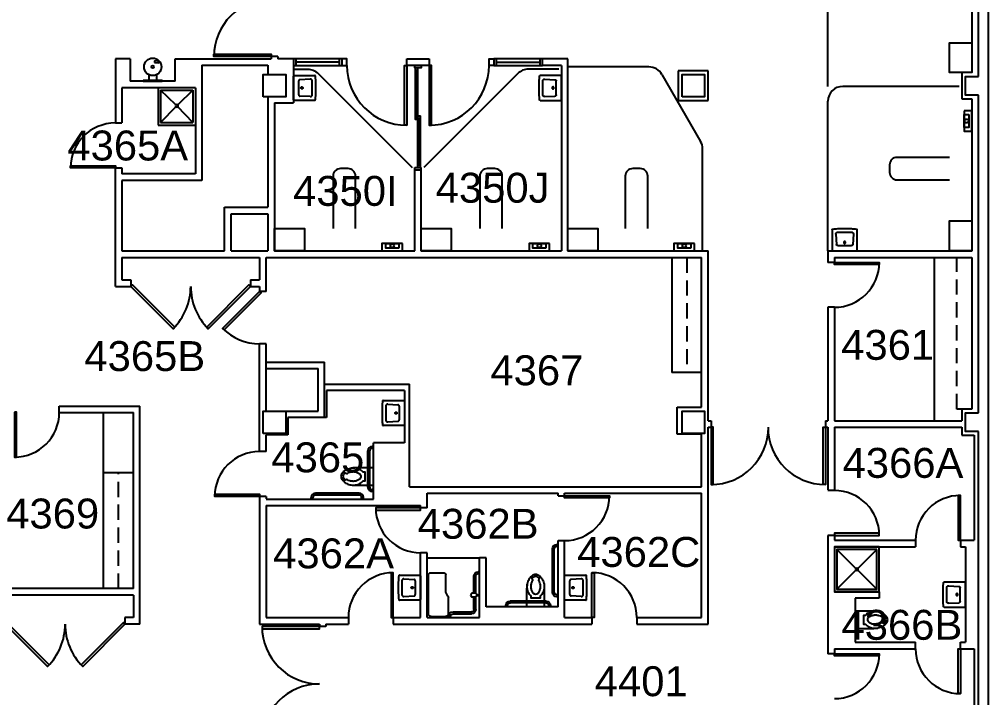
# Model space of a CAD drawing. Header units: inches. Extents: x -1050 to 5570, y -48 to 4302.
# Drawn here: x 4733 to 5510, y 1498 to 2042 of the extents above; entities that cross this region are included whole.
import ezdxf

# ---------------------------------------------------------------- set-up
doc = ezdxf.new("R2010")
doc.units = ezdxf.units.IN
doc.header["$LTSCALE"] = 98
doc.header["$MEASUREMENT"] = 0
doc.linetypes.add('HIDDEN2', pattern=[0.1875, 0.125, -0.0625])
doc.layers.get('0').update_dxf_attribs({"linetype": 'CONTINUOUS'})
for name, color, linetype in [('A-ANNO-ROOM', 4, 'CONTINUOUS'), ('A-DOOR', 2, 'CONTINUOUS'), ('A-FLOR-CASE', 3, 'CONTINUOUS'), ('A-FLOR-CASE-UPPR', 3, 'HIDDEN2'), ('A-FLOR-PFIX', 2, 'CONTINUOUS'), ('A-GLAZ', 2, 'CONTINUOUS'), ('A-WALL-FULL', 6, 'CONTINUOUS'), ('X-CLNG-TRAK', 3, 'CONTINUOUS')]:
    doc.layers.add(name, color=color, linetype=linetype)
doc.styles.add('Arial', font='arial.ttf')

# ---------------------------------------------------------------- blocks, each defined once
blk = doc.blocks.new('LAVHC3-R')
for p, q in [((0, 8.5), (0, 27.5)), ((0.5, 28), (17.046589, 28)), ((4.25, 12.418209), (4.25, 23.581791)), ((13.416795, 25.037044), (5.19453, 24.580252)), ((15, 12.460646), (15, 23.539354)), ((17.046589, 8), (0.5, 8)), ((13.416795, 10.962956), (5.19453, 11.419748))]:
    blk.add_line(p, q)
for points in [[(0.5, 28, 0.065543), (0.351484, 27.980447, 0.087946), (0.25, 27.933013, 0.043207), (0.150571, 27.849429, 0.043207), (0.066987, 27.75, 0.087946), (0.019553, 27.648516, 0.065543), (0, 27.5)], [(5.19453, 24.580252, 0.063221), (4.908965, 24.527764, 0.085725), (4.718307, 24.428729, 0.040781), (4.53176, 24.261236, 0.040781), (4.374874, 24.065686, 0.085725), (4.286566, 23.869829, 0.063221), (4.25, 23.581791)], [(15, 23.539354, 0.050866), (14.963507, 23.897149, 0.073218), (14.877722, 24.132551, 0.028563), (14.673619, 24.463406, 0.050866), (14.530823, 24.629034, 0.050866), (14.357529, 24.762423, 0.028563), (14.015861, 24.947859, 0.073218), (13.776064, 25.020454, 0.050866), (13.416795, 25.037044)], [(17.544316, 27.547619, 0.061553), (17.513595, 27.686081, 0.084107), (17.46284, 27.777011, 0.039062), (17.379174, 27.865923, 0.039062), (17.282697, 27.940741, 0.084107), (17.187347, 27.982606, 0.061553), (17.046589, 28)], [(17.544316, 8.452381, 0.007949), (17.874775, 12.601101, 0.014949), (17.949334, 14.813166, 0.000949), (17.955385, 18, 0.000949), (17.949334, 21.186834, 0.014949), (17.874775, 23.398899, 0.007949), (17.544316, 27.547619)], [(0, 8.5, 0.065543), (0.019553, 8.351484, 0.087946), (0.066987, 8.25, 0.043207), (0.150571, 8.150571, 0.043207), (0.25, 8.066987, 0.087946), (0.351484, 8.019553, 0.065543), (0.5, 8)], [(4.25, 12.418209, 0.063221), (4.286566, 12.130171, 0.085725), (4.374874, 11.934314, 0.040781), (4.53176, 11.738764, 0.040781), (4.718307, 11.571271, 0.085725), (4.908965, 11.472236, 0.063221), (5.19453, 11.419748)], [(13.416795, 10.962956, 0.050866), (13.776064, 10.979546, 0.073218), (14.015861, 11.052141, 0.028563), (14.357529, 11.237577, 0.050866), (14.530823, 11.370966, 0.050866), (14.673619, 11.536594, 0.028563), (14.877722, 11.867449, 0.073218), (14.963507, 12.102851, 0.050866), (15, 12.460646)], [(17.046589, 8, 0.061553), (17.187347, 8.017394, 0.084107), (17.282697, 8.059259, 0.039062), (17.379174, 8.134077, 0.039062), (17.46284, 8.222989, 0.084107), (17.513595, 8.313919, 0.061553), (17.544316, 8.452381)]]:
    blk.add_lwpolyline(points, format="xyb")
blk.add_lwpolyline([(7.006515, 18.704769, -0.043661), (7.125, 18.649519, -0.043661), (7.232091, 18.574533, -0.043661), (7.324533, 18.482091, -0.043661), (7.399519, 18.375, -0.043661), (7.454769, 18.256515, -0.043661), (7.488606, 18.130236, -0.043661), (7.5, 18, -0.043661), (7.488606, 17.869764, -0.043661), (7.454769, 17.743485, -0.043661), (7.399519, 17.625, -0.043661), (7.324533, 17.517909, -0.043661), (7.232091, 17.425467, -0.043661), (7.125, 17.350481, -0.043661), (7.006515, 17.295231, -0.043661), (6.880236, 17.261394, -0.043661), (6.75, 17.25, -0.043661), (6.619764, 17.261394, -0.043661), (6.493485, 17.295231, -0.043661), (6.375, 17.350481, -0.043661), (6.267909, 17.425467, -0.043661), (6.175467, 17.517909, -0.043661), (6.100481, 17.625, -0.043661), (6.045231, 17.743485, -0.043661), (6.011394, 17.869764, -0.043661), (6, 18, -0.043661), (6.011394, 18.130236, -0.043661), (6.045231, 18.256515, -0.043661), (6.100481, 18.375, -0.043661), (6.175467, 18.482091, -0.043661), (6.267909, 18.574533, -0.043661), (6.375, 18.649519, -0.043661), (6.493485, 18.704769, -0.043661), (6.619764, 18.738606, -0.043661), (6.75, 18.75, -0.043661), (6.880236, 18.738606, -0.043661)], format="xyb", close=True)
blk = doc.blocks.new('HCT-L')
for p, q in [((-15.5, -21.07), (-15.5, -21.07)), ((-14.4, -23.83), (-14.4, -23.83))]:
    blk.add_line(p, q)
for points in [[(-11.07, -16.4, 0.022673), (-11, -14.88), (-11, 0), (-14.98, 0), (-18, 0), (-21.02, 0), (-25, 0), (-25, -14.88)], [(-11.06, -16.21, 0.074934), (-11.61, -12.56, 0.085426), (-13.08, -9.67, 0.066386), (-14.45, -8.26), (-14.45, -6.71), (-21.45, -6.71), (-21.45, -8.26, 0.066386), (-22.82, -9.67, 0.085426), (-24.29, -12.56, 0.111314), (-24.71, -17.99)], [(-18, -25.75, -0.143932), (-20.5, -25.02, -0.107177), (-22.95, -22.56, -0.077997), (-24.43, -19.21, -0.065232), (-25, -14.88)], [(-21.99, -23.72, 0.562484), (-21.16, -23.53), (-20.42, -21.3, 0.238976), (-20.49, -20.85, -0.08035), (-21.42, -18.98, -0.074934), (-21.84, -16.21, -0.074934), (-21.42, -13.45, -0.085426), (-20.41, -11.46, -0.066386), (-19.6, -10.62, -0.330534), (-16.3, -10.62, -0.066386), (-15.49, -11.46, -0.085426), (-14.48, -13.45, -0.074934), (-14.06, -16.21, -0.074934), (-14.48, -18.98, -0.08035), (-15.41, -20.85, 0.238976), (-15.48, -21.3), (-14.75, -23.5, 0.549653), (-13.93, -23.71)], [(-18, -24.25, -0.143932), (-19.69, -23.75, -0.059203), (-20.9, -22.75)], [(-15.02, -22.67, -0.063273), (-16.31, -23.75, -0.143932), (-18, -24.25)], [(-13.98, -23.75, -0.06085), (-15.5, -25.02, -0.143932), (-18, -25.75)]]:
    blk.add_lwpolyline(points, format="xyb")
for centre, radius, start, end in [((-19.04, -18.32), 7.43, 313.42584, 323.32752), ((-20.75, -17.04), 9.56, 323.32752, 342.85836), ((-23.44, -16.21), 12.38, 342.85836, 0)]:
    blk.add_arc(centre, radius, start, end)
at = {"layer": 'A-FLOR-PFIX'}
for p, q in [((-42, 0), (-42, -1)), ((-40.5, 0), (-40.5, -1)), ((-7.5, 0), (-7.5, -1)), ((-6, 0), (-6, -1)), ((-9.5, -3), (-38.5, -3)), ((-9.5, -4.5), (-38.5, -4.5)), ((-4.5, -11.5), (-4.5, -46.5)), ((-3, -11.5), (-3, -46.5)), ((0, -8), (-1, -8)), ((0, -9.5), (-1, -9.5)), ((0, -48.5), (-1, -48.5)), ((0, -50), (-1, -50))]:
    blk.add_line(p, q, dxfattribs=at)
for centre, radius, start, end in [((-38.5, -1), 3.5, 180, 270), ((-38.5, -1), 2, 180, 270), ((-9.5, -1), 3.5, 270, 0), ((-9.5, -1), 2, 270, 0), ((-1, -11.5), 3.5, 90, 180), ((-1, -11.5), 2, 90, 180), ((-1, -46.5), 3.5, 180, 270), ((-1, -46.5), 2, 180, 270)]:
    blk.add_arc(centre, radius, start, end, dxfattribs=at)
blk = doc.blocks.new('SHWR-HC1')
for p, q in [((-21, 0), (21, 0)), ((-21, 0), (-21, -48)), ((21, 0), (21, -48)), ((-20, -3), (-20, -34)), ((-18, -1), (-6, -1)), ((-4, -3), (-4, -15.79)), ((-6, -21.21), (-6, -34)), ((-4.32, -17.13), (-5.68, -19.87)), ((18.92, -17.62), (21, -17.62)), ((18.92, -18.38), (21, -18.38)), ((-18, -36), (-8, -36)), ((-21, -48), (21, -48))]:
    blk.add_line(p, q)
for points in [[(19, -18, 0.295523), (18.08, -16.8, 0.16585), (14.92, -16.38, 0.301423), (14.09, -18, 0.894452)], [(19, -18, -0.295523), (18.08, -19.2, -0.16585), (14.92, -19.62, -0.301423), (14.09, -18, -0.894452)]]:
    blk.add_lwpolyline(points, format="xyb")
for centre, radius, start, end in [((-18, -3), 2, 90, 180), ((-6, -3), 2, 0, 90), ((-3, -21.21), 3, 153.43495, 180), ((-7, -15.79), 3, 333.43495, 360), ((-18, -34), 2, 180, 270), ((-8, -34), 2, 270, 0)]:
    blk.add_arc(centre, radius, start, end)
at = {"layer": 'A-FLOR-PFIX'}
for p, q in [((-3.75, 0), (-2.25, 0)), ((-3.75, 0), (-3.75, -1)), ((-2.25, 0), (-2.25, -1)), ((-0.25, -3), (14.5, -3)), ((-0.25, -4.5), (14.5, -4.5)), ((16.5, -6.5), (16.5, -16.32)), ((18, -6.5), (18, -16.76)), ((16.5, -19.68), (16.5, -33.25)), ((18, -19.24), (18, -33.25)), ((21, -35.25), (20, -35.25)), ((21, -36.75), (20, -36.75)), ((21, -35.25), (21, -36.75))]:
    blk.add_line(p, q, dxfattribs=at)
for centre, radius, start, end in [((-0.25, -1), 3.5, 180, 270), ((-0.25, -1), 2, 180, 270), ((14.5, -6.5), 3.5, 0, 90), ((14.5, -6.5), 2, 0, 90), ((20, -33.25), 3.5, 180, 270), ((20, -33.25), 2, 180, 270)]:
    blk.add_arc(centre, radius, start, end, dxfattribs=at)
blk = doc.blocks.new('LAVHC4')
for p, q in [((-9.5, 0), (9.5, 0)), ((-10, -17.046589), (-10, -0.5)), ((-7.037044, -13.416795), (-6.580252, -5.19453)), ((-5.581791, -4.25), (5.581791, -4.25)), ((7.037044, -13.416795), (6.580252, -5.19453)), ((10, -0.5), (10, -17.046589)), ((-5.539354, -15), (5.539354, -15))]:
    blk.add_line(p, q)
for points in [[(-9.5, 0, 0.065543), (-9.648516, -0.019553, 0.087946), (-9.75, -0.066987, 0.043207), (-9.849429, -0.150571, 0.043207), (-9.933013, -0.25, 0.087946), (-9.980447, -0.351484, 0.065543), (-10, -0.5)], [(10, -0.5, 0.065543), (9.980447, -0.351484, 0.087946), (9.933013, -0.25, 0.043207), (9.849429, -0.150571, 0.043207), (9.75, -0.066987, 0.087946), (9.648516, -0.019553, 0.065543), (9.5, 0)], [(-5.581791, -4.25, 0.063221), (-5.869829, -4.286566, 0.085725), (-6.065686, -4.374874, 0.040781), (-6.261236, -4.53176, 0.040781), (-6.428729, -4.718307, 0.085725), (-6.527764, -4.908965, 0.063221), (-6.580252, -5.19453)], [(6.580252, -5.19453, 0.063221), (6.527764, -4.908965, 0.085725), (6.428729, -4.718307, 0.040781), (6.261236, -4.53176, 0.040781), (6.065686, -4.374874, 0.085725), (5.869829, -4.286566, 0.063221), (5.581791, -4.25)], [(-7.037044, -13.416795, 0.050866), (-7.020454, -13.776064, 0.073218), (-6.947859, -14.015861, 0.028563), (-6.762423, -14.357529, 0.050866), (-6.629034, -14.530823, 0.050866), (-6.463406, -14.673619, 0.028563), (-6.132551, -14.877722, 0.073218), (-5.897149, -14.963507, 0.050866), (-5.539354, -15)], [(5.539354, -15, 0.050866), (5.897149, -14.963507, 0.073218), (6.132551, -14.877722, 0.028563), (6.463406, -14.673619, 0.050866), (6.629034, -14.530823, 0.050866), (6.762423, -14.357529, 0.028563), (6.947859, -14.015861, 0.073218), (7.020454, -13.776064, 0.050866), (7.037044, -13.416795)], [(-10, -17.046589, 0.061553), (-9.982606, -17.187347, 0.084107), (-9.940741, -17.282697, 0.039062), (-9.865923, -17.379174, 0.039062), (-9.777011, -17.46284, 0.084107), (-9.686081, -17.513595, 0.061553), (-9.547619, -17.544316)], [(-9.547619, -17.544316, 0.007949), (-5.398899, -17.874775, 0.014949), (-3.186834, -17.949334, 0.000949), (0, -17.955385, 0.000949), (3.186834, -17.949334, 0.014949), (5.398899, -17.874775, 0.007949), (9.547619, -17.544316)], [(9.547619, -17.544316, 0.061553), (9.686081, -17.513595, 0.084107), (9.777011, -17.46284, 0.039062), (9.865923, -17.379174, 0.039062), (9.940741, -17.282697, 0.084107), (9.982606, -17.187347, 0.061553), (10, -17.046589)]]:
    blk.add_lwpolyline(points, format="xyb")
blk.add_lwpolyline([(0.704769, -7.006515, -0.043661), (0.649519, -7.125, -0.043661), (0.574533, -7.232091, -0.043661), (0.482091, -7.324533, -0.043661), (0.375, -7.399519, -0.043661), (0.256515, -7.454769, -0.043661), (0.130236, -7.488606, -0.043661), (0, -7.5, -0.043661), (-0.130236, -7.488606, -0.043661), (-0.256515, -7.454769, -0.043661), (-0.375, -7.399519, -0.043661), (-0.482091, -7.324533, -0.043661), (-0.574533, -7.232091, -0.043661), (-0.649519, -7.125, -0.043661), (-0.704769, -7.006515, -0.043661), (-0.738606, -6.880236, -0.043661), (-0.75, -6.75, -0.043661), (-0.738606, -6.619764, -0.043661), (-0.704769, -6.493485, -0.043661), (-0.649519, -6.375, -0.043661), (-0.574533, -6.267909, -0.043661), (-0.482091, -6.175467, -0.043661), (-0.375, -6.100481, -0.043661), (-0.256515, -6.045231, -0.043661), (-0.130236, -6.011394, -0.043661), (0, -6, -0.043661), (0.130236, -6.011394, -0.043661), (0.256515, -6.045231, -0.043661), (0.375, -6.100481, -0.043661), (0.482091, -6.175467, -0.043661), (0.574533, -6.267909, -0.043661), (0.649519, -6.375, -0.043661), (0.704769, -6.493485, -0.043661), (0.738606, -6.619764, -0.043661), (0.75, -6.75, -0.043661), (0.738606, -6.880236, -0.043661)], format="xyb", close=True)
blk = doc.blocks.new('TOILET3')
for p, q in [((-2.504894, -21.068753), (-2.504894, -21.068753)), ((-3.603083, -23.831759), (-3.603083, -23.831759))]:
    blk.add_line(p, q)
for points in [[(-6.93083, -16.399601, -0.022673), (-7, -14.875), (-7, 0), (-3.020761, 0), (0, 0), (3.020761, 0), (7, 0), (7, -14.875)], [(-6.937926, -16.211212, -0.074934), (-6.387938, -12.562014, -0.085426), (-4.920528, -9.670474, -0.066386), (-3.550098, -8.264603), (-3.550098, -6.711212), (3.449902, -6.711212), (3.449902, -8.264603, -0.066386), (4.820333, -9.670474, -0.085426), (6.287743, -12.562014, -0.111314), (6.709134, -17.991061)], [(3.991504, -23.722377, -0.562484), (3.158962, -23.529526), (2.424162, -21.300368, -0.238976), (2.492058, -20.853364, 0.08035), (3.421006, -18.976205, 0.074934), (3.837731, -16.211212, 0.074934), (3.421006, -13.446218, 0.085426), (2.414145, -11.462194, 0.066386), (1.597345, -10.624271, 0.330534), (-1.69754, -10.624271, 0.066386), (-2.51434, -11.462194, 0.085426), (-3.521201, -13.446218, 0.074934), (-3.937926, -16.211212, 0.074934), (-3.521201, -18.976205, 0.08035), (-2.592253, -20.853364, -0.238976), (-2.524357, -21.300368), (-3.250575, -23.503493, -0.549653), (-4.069149, -23.710095)], [(0, -25.75, 0.143932), (2.498761, -25.015482, 0.107177), (4.949747, -22.564786, 0.077997), (6.431696, -19.212481, 0.065232), (7, -14.875)], [(-2.976493, -22.67201, 0.063273), (-1.687041, -23.754089, 0.143932), (0, -24.25)], [(0, -24.25, 0.143932), (1.687041, -23.754089, 0.059203), (2.902316, -22.750942)], [(-4.023967, -23.748064, 0.06085), (-2.498761, -25.015482, 0.143932), (0, -25.75)]]:
    blk.add_lwpolyline(points, format="xyb")
for centre, radius, start, end in [((5.443363, -16.211212), 12.38129, 180, 197.141641), ((2.746106, -17.043143), 9.558648, 197.141641, 216.672481), ((1.035634, -18.316811), 7.426057, 216.672481, 226.574161)]:
    blk.add_arc(centre, radius, start, end)
blk = doc.blocks.new('DF-HC')
for p, q in [((-3, 5.18), (-3, 0.5)), ((3, 5.18), (3, 0.5))]:
    blk.add_line(p, q)
for points in [[(1.51, 15), (4.5, 14.74), (4.5, 16.26), (1.51, 16)], [(-7.56, 0.5), (-7.56, 0), (7.56, 0), (7.56, 0.5)]]:
    blk.add_lwpolyline(points, close=True)
for radius in [7, 1]:
    blk.add_circle((0, 11.5), radius)
blk = doc.blocks.new('MOP-SINK')
for p, q in [((0, 30), (30, 30)), ((2, 28), (2, 2)), ((2, 28), (28, 28)), ((13.72, 15.78), (2, 28)), ((15.28, 15.78), (28, 28)), ((28, 28), (28, 2)), ((30, 30), (30, 0)), ((2, 2), (13.72, 14.22)), ((28, 2), (15.28, 14.22)), ((2, 2), (28, 2))]:
    blk.add_line(p, q)
blk.add_circle((14.5, 15), 1.11)
blk = doc.blocks.new('COL-NW')
blk.add_lwpolyline([(-9, -9), (-9, 9), (9, 9), (9, -9)], close=True)
blk = doc.blocks.new('RO-OUTLET')
for points in [[(-11.25, -6), (5.25, -6), (5.25, 0), (-11.25, 0)], [(-8.25, -2.25), (2.25, -2.25), (2.25, -6), (-8.25, -6)]]:
    blk.add_lwpolyline(points, close=True)
blk.add_circle((-3, -4.125), 1.5)
blk = doc.blocks.new('SHOWER')
for p, q in [((-34, 34), (-2, 2)), ((-2, 34), (-34, 2))]:
    blk.add_line(p, q)
for points in [[(-36, 36), (0, 36), (0, 0), (-36, 0)], [(-34, 34), (-2, 34), (-2, 2), (-34, 2)]]:
    blk.add_lwpolyline(points, close=True)
blk.add_circle((-18, 18), 1)
blk = doc.blocks.new('*U60')
for p, q in [((0, 0), (0, 0)), ((-36, 0), (-36, 0))]:
    blk.add_line(p, q)
blk.add_lwpolyline([(0, 0), (0, 36), (-1.75, 36), (-1.75, 0)], close=True)
blk.add_arc((0, 0), 36, 90, 180)
blk = doc.blocks.new('*U62')
for p, q in [((0, 0), (0, 0)), ((-46, 0), (-46, 0))]:
    blk.add_line(p, q)
blk.add_lwpolyline([(0, 0), (0, -46), (-1.75, -46), (-1.75, 0)], close=True)
blk.add_arc((0, 0), 46, 180, 270)
blk = doc.blocks.new('*U63')
for p, q in [((0, 0), (0, 0)), ((-36, 0), (-36, 0))]:
    blk.add_line(p, q)
blk.add_lwpolyline([(0, 0), (0, -36), (-1.75, -36), (-1.75, 0)], close=True)
blk.add_arc((0, 0), 36, 180, 270)
blk = doc.blocks.new('*U64')
for p, q in [((0, 0), (0, 0)), ((-48, 0), (-48, 0))]:
    blk.add_line(p, q)
blk.add_lwpolyline([(0, 0), (-33.94, 33.94), (-35.18, 32.7), (-1.24, -1.24)], close=True)
blk.add_arc((0, 0), 48, 135, 180)
blk = doc.blocks.new('*U65')
for p, q in [((0, 0), (0, 0)), ((48, 0), (48, 0))]:
    blk.add_line(p, q)
blk.add_lwpolyline([(0, 0), (33.94, 33.94), (35.18, 32.7), (1.24, -1.24)], close=True)
blk.add_arc((0, 0), 48, 0, 45)
blk = doc.blocks.new('*U66')
for p, q in [((0, 0), (0, 0)), ((42, 0), (42, 0))]:
    blk.add_line(p, q)
blk.add_lwpolyline([(0, 0), (29.7, -29.7), (30.94, -28.46), (1.24, 1.24)], close=True)
blk.add_arc((0, 0), 42, 315, 0)
blk = doc.blocks.new('*U67')
for p, q in [((0, 0), (0, 0)), ((46, 0), (46, 0))]:
    blk.add_line(p, q)
blk.add_lwpolyline([(0, 0), (0, -46), (1.75, -46), (1.75, 0)], close=True)
blk.add_arc((0, 0), 46, 270, 0)
blk = doc.blocks.new('*U68')
for p, q in [((0, 0), (0, 0)), ((48, 0), (48, 0))]:
    blk.add_line(p, q)
blk.add_lwpolyline([(0, 0), (0, 48), (1.75, 48), (1.75, 0)], close=True)
blk.add_arc((0, 0), 48, 0, 90)
blk = doc.blocks.new('*U69')
for p, q in [((0, 0), (0, 0)), ((-48, 0), (-48, 0))]:
    blk.add_line(p, q)
blk.add_lwpolyline([(0, 0), (0, 48), (-1.75, 48), (-1.75, 0)], close=True)
blk.add_arc((0, 0), 48, 90, 180)
blk = doc.blocks.new('*U70')
for p, q in [((0, 0), (0, 0)), ((36, 0), (36, 0))]:
    blk.add_line(p, q)
blk.add_lwpolyline([(0, 0), (0, -36), (1.75, -36), (1.75, 0)], close=True)
blk.add_arc((0, 0), 36, 270, 0)
blk = doc.blocks.new('*U71')
for p, q in [((0, 0), (0, 0)), ((36, 0), (36, 0))]:
    blk.add_line(p, q)
blk.add_lwpolyline([(0, 0), (0, 36), (1.75, 36), (1.75, 0)], close=True)
blk.add_arc((0, 0), 36, 0, 90)
blk = doc.blocks.new('*U72')
for p, q in [((0, 0), (0, 0)), ((-36, 0), (-36, 0))]:
    blk.add_line(p, q)
blk.add_lwpolyline([(0, 0), (0, -36), (-1.75, -36), (-1.75, 0)], close=True)
blk.add_arc((0, 0), 36, 180, 270)
blk = doc.blocks.new('*U73')
for p, q in [((0, 0), (0, 0)), ((-46, 0), (-46, 0))]:
    blk.add_line(p, q)
blk.add_lwpolyline([(0, 0), (0, 46), (-1.75, 46), (-1.75, 0)], close=True)
blk.add_arc((0, 0), 46, 90, 180)
blk = doc.blocks.new('*U74')
for p, q in [((0, 0), (0, 0)), ((46, 0), (46, 0))]:
    blk.add_line(p, q)
blk.add_lwpolyline([(0, 0), (0, 46), (1.75, 46), (1.75, 0)], close=True)
blk.add_arc((0, 0), 46, 0, 90)
blk = doc.blocks.new('*U75')
for p, q in [((0, 0), (0, 0)), ((-36, 0), (-36, 0))]:
    blk.add_line(p, q)
blk.add_lwpolyline([(0, 0), (0, 36), (-1.75, 36), (-1.75, 0)], close=True)
blk.add_arc((0, 0), 36, 90, 180)
blk = doc.blocks.new('*U84')
for p, q in [((0, 0), (0, 0)), ((36, 0), (36, 0))]:
    blk.add_line(p, q)
blk.add_lwpolyline([(0, 0), (0, 36), (1.75, 36), (1.75, 0)], close=True)
blk.add_arc((0, 0), 36, 0, 90)
blk = doc.blocks.new('*U77')
for p, q in [((0, 0), (0, 0)), ((36, 0), (36, 0))]:
    blk.add_line(p, q)
blk.add_lwpolyline([(0, 0), (0, 36), (1.75, 36), (1.75, 0)], close=True)
blk.add_arc((0, 0), 36, 0, 90)
blk = doc.blocks.new('*U85')
for p, q in [((0, 0), (0, 0)), ((36, 0), (36, 0))]:
    blk.add_line(p, q)
blk.add_lwpolyline([(0, 0), (0, -36), (1.75, -36), (1.75, 0)], close=True)
blk.add_arc((0, 0), 36, 270, 0)

msp = doc.modelspace()

# ---------------------------------------------------------------- linework, layer by layer
at = {"layer": 'A-FLOR-CASE'}
for p, q in [((5256.05, 1851.39), (5256.05, 1759.18)), ((5466.77, 1720.42), (5466.77, 1851.39)), ((5280.05, 1759.18), (5256.05, 1759.18)), ((4800.05, 1585.68), (4800.05, 1726.89)), ((5488.8, 1729.68), (5484.8, 1729.68)), ((4800.05, 1678.89), (4824.05, 1678.89))]:
    msp.add_line(p, q, dxfattribs=at)
for points in [[(5496.8, 2023.68), (5496.8, 1999.68), (5478.8, 1999.68), (5478.8, 2023.68)], [(4937.3, 1874.64), (4961.3, 1874.64), (4961.3, 1856.64), (4937.3, 1856.64)], [(5055.05, 1874.64), (5079.05, 1874.64), (5079.05, 1856.64), (5055.05, 1856.64)], [(5172.8, 1874.64), (5196.8, 1874.64), (5196.8, 1856.64), (5172.8, 1856.64)], [(5496.8, 1880.64), (5496.8, 1856.64), (5478.8, 1856.64), (5478.8, 1880.64)]]:
    msp.add_lwpolyline(points, close=True, dxfattribs=at)
at = {"layer": 'A-FLOR-CASE-UPPR'}
for p, q in [((5268.05, 1851.39), (5268.05, 1759.18)), ((5484.8, 1729.68), (5484.8, 1851.39)), ((4812.05, 1585.68), (4812.05, 1678.89))]:
    msp.add_line(p, q, dxfattribs=at)
at = {"layer": 'A-GLAZ'}
for p, q in [((4989.42, 2008.06), (4954.55, 2008.06)), ((4989.42, 2005.43), (4989.42, 2010.68)), ((5115.42, 2005.43), (5115.42, 2010.68)), ((5115.42, 2008.06), (5150.3, 2008.06)), ((5152.3, 2005.43), (5152.3, 2010.68)), ((5051.42, 2001.43), (5051.42, 1963.93)), ((5054.42, 1962.93), (5052.42, 1962.93)), ((5053.42, 1962.93), (5053.42, 1925.43))]:
    msp.add_line(p, q, dxfattribs=at)
for points in [[(4991.42, 2010.68), (4952.55, 2010.68), (4952.55, 2005.43), (4991.42, 2005.43)], [(4954.55, 2010.68), (4954.55, 2005.43)], [(4991.42, 2010.68), (4991.42, 2005.43)], [(5152.3, 2010.68), (5113.42, 2010.68), (5113.42, 2005.43), (5152.3, 2005.43)], [(5150.3, 2010.68), (5150.3, 2005.43)], [(5052.42, 1961.93), (5050.42, 1961.93), (5050.42, 2003.43)], [(5052.42, 2001.43), (5050.42, 2001.43)], [(5052.42, 1923.43), (5052.42, 2003.43)], [(5050.42, 1963.93), (5052.42, 1963.93)], [(5052.42, 1964.93), (5054.42, 1964.93)], [(5054.42, 1923.43), (5054.42, 1964.93)], [(5052.42, 1925.43), (5054.42, 1925.43)]]:
    msp.add_lwpolyline(points, dxfattribs=at)
at = {"layer": 'A-WALL-FULL'}
for p, q in [((5510.3, 650.18), (5510.3, 2518.18)), ((5502.3, 1996.68), (5502.3, 2251.68)), ((5496.8, 2241.29), (5496.8, 1999.68)), ((4809.6, 2010.78), (4809.6, 1959.25)), ((4821.6, 2010.78), (4809.6, 2010.78)), ((4821.6, 2010.78), (4821.6, 1992.78)), ((4857.6, 2010.78), (4934.67, 2010.78)), ((4857.6, 1992.78), (4857.6, 2010.78)), ((4939.92, 2012.68), (4934.67, 2012.68)), ((4934.67, 2012.68), (4934.67, 2010.78)), ((4939.92, 2012.68), (4939.92, 2010.76)), ((4952.55, 2010.68), (4939.92, 2010.76)), ((4952.55, 2010.68), (4952.55, 1975.43)), ((5043.42, 2005.43), (5043.42, 2010.68)), ((5043.42, 2010.68), (5061.42, 2010.68)), ((5061.42, 2010.68), (5061.42, 2005.43)), ((5172.8, 2010.68), (5152.3, 2010.68)), ((5172.8, 1856.64), (5172.8, 2010.68)), ((4879.1, 2005.53), (4879.1, 1913.24)), ((4879.1, 2005.53), (4932.05, 2005.53)), ((4932.05, 2005.53), (4932.05, 1998.18)), ((5061.42, 2005.43), (5043.42, 2005.43)), ((5167.55, 2005.43), (5152.3, 2005.43)), ((5167.55, 2005.43), (5167.55, 1856.64)), ((5285.3, 2001.18), (5261.3, 2001.18)), ((5261.3, 2001.18), (5261.3, 1977.18)), ((5285.3, 1977.18), (5285.3, 2001.18)), ((5496.8, 1999.68), (5488.8, 1999.68)), ((5488.8, 1999.68), (5488.8, 1978.68)), ((4857.6, 1992.78), (4821.6, 1992.78)), ((4873.85, 1987.53), (4814.85, 1987.53)), ((4814.85, 1987.53), (4814.85, 1959.25)), ((4873.85, 1987.53), (4873.85, 1918.49)), ((4932.05, 1980.18), (4932.05, 1891.61)), ((4937.3, 1975.43), (4937.3, 1856.64)), ((4937.3, 1975.43), (4952.55, 1975.43)), ((5261.3, 1977.18), (5285.3, 1977.18)), ((5488.8, 1978.68), (5496.8, 1978.68)), ((5496.8, 1978.68), (5496.8, 1856.64)), ((5502.3, 1726.68), (5502.3, 1981.68)), ((4809.6, 1959.25), (4814.85, 1959.25)), ((4809.6, 1828.14), (4809.6, 1923.25)), ((4809.6, 1923.25), (4814.85, 1923.25)), ((4814.85, 1923.25), (4814.85, 1918.49)), ((5049.8, 1856.64), (5049.8, 1923.43)), ((5055.05, 1921.43), (5049.8, 1921.43)), ((5055.05, 1856.64), (5055.05, 1923.43)), ((4873.85, 1918.49), (4814.85, 1918.49)), ((4879.1, 1913.24), (4814.85, 1913.24)), ((4814.85, 1913.24), (4814.85, 1856.64)), ((4897.28, 1856.64), (4897.28, 1891.61)), ((4897.28, 1891.61), (4932.05, 1891.61)), ((4902.53, 1856.64), (4902.53, 1886.36)), ((4902.53, 1886.36), (4932.05, 1886.36)), ((4932.05, 1886.36), (4932.05, 1856.64)), ((4814.85, 1856.64), (4897.28, 1856.64)), ((4814.85, 1851.39), (4925.3, 1851.39)), ((4814.85, 1851.39), (4814.85, 1833.39)), ((4902.53, 1856.64), (4932.05, 1856.64)), ((4925.3, 1851.39), (4925.3, 1833.39)), ((4930.55, 1851.39), (5280.05, 1851.39)), ((4930.55, 1824.14), (4930.55, 1851.39)), ((4937.3, 1856.64), (5049.8, 1856.64)), ((5055.05, 1856.64), (5167.55, 1856.64)), ((5172.8, 1856.64), (5285.3, 1856.64)), ((5280.05, 1731.18), (5280.05, 1851.39)), ((5285.3, 1720.42), (5285.3, 1856.64)), ((5381.3, 1856.64), (5496.8, 1856.64)), ((5381.3, 1856.64), (5381.3, 1847.39)), ((5386.55, 1851.39), (5496.8, 1851.39)), ((5386.55, 1851.39), (5386.55, 1847.39)), ((5496.8, 1851.39), (5496.8, 1729.68)), ((5386.55, 1847.39), (5381.3, 1847.39)), ((4809.6, 1828.14), (4822.07, 1828.14)), ((4814.85, 1833.39), (4822.07, 1833.39)), ((4822.07, 1833.39), (4822.07, 1828.14)), ((4918.07, 1833.39), (4925.3, 1833.39)), ((4918.07, 1833.39), (4918.07, 1828.14)), ((4918.07, 1828.14), (4925.3, 1828.14)), ((4925.3, 1828.14), (4925.3, 1824.14)), ((4930.55, 1824.14), (4925.3, 1824.14)), ((5381.3, 1811.39), (5381.3, 1720.42)), ((5386.55, 1811.39), (5381.3, 1811.39)), ((5386.55, 1811.39), (5386.55, 1720.42)), ((4925.3, 1695.68), (4925.3, 1782.14)), ((4930.55, 1782.14), (4925.3, 1782.14)), ((4930.55, 1728.04), (4930.55, 1782.14)), ((4930.55, 1767.41), (4977.32, 1767.41)), ((4977.32, 1723.04), (4977.32, 1767.41)), ((4930.55, 1762.41), (4972.32, 1762.41)), ((4972.32, 1728.04), (4972.32, 1762.41)), ((4977.32, 1749.81), (5045.55, 1749.81)), ((5041.55, 1744.56), (4979.05, 1744.56)), ((4979.05, 1744.56), (4979.05, 1722.93)), ((5041.55, 1744.56), (5041.55, 1702.56)), ((5045.55, 1667.43), (5045.55, 1749.81)), ((4764.6, 1732.14), (4829.3, 1732.14)), ((4764.6, 1726.89), (4764.6, 1732.14)), ((4764.6, 1726.89), (4824.05, 1726.89)), ((4824.05, 1585.68), (4824.05, 1726.89)), ((4829.3, 1557.18), (4829.3, 1732.14)), ((4930.55, 1728.04), (4972.32, 1728.04)), ((5260.43, 1731.18), (5280.05, 1731.18)), ((5260.43, 1709.64), (5260.43, 1731.18)), ((5488.8, 1729.68), (5488.8, 1720.42)), ((5496.8, 1729.68), (5488.8, 1729.68)), ((4979.05, 1722.93), (4948.05, 1722.93)), ((4948.05, 1722.93), (4948.05, 1708.93)), ((5285.3, 1720.42), (5287.6, 1720.42)), ((5287.6, 1720.42), (5287.6, 1715.17)), ((5379.3, 1720.42), (5381.3, 1720.42)), ((5379.3, 1720.42), (5379.3, 1715.17)), ((5386.55, 1720.42), (5488.8, 1720.42)), ((5285.3, 1557.18), (5285.3, 1715.17)), ((5285.3, 1715.17), (5287.6, 1715.17)), ((5379.3, 1715.17), (5381.3, 1715.17)), ((5381.3, 1715.17), (5381.3, 1664.92)), ((5386.55, 1715.17), (5386.55, 1664.92)), ((5386.55, 1715.17), (5488.8, 1715.17)), ((5488.8, 1715.17), (5488.8, 1708.68)), ((5502.3, 1465.67), (5502.3, 1711.68)), ((4930.55, 1695.68), (4930.55, 1708.93)), ((4948.05, 1708.93), (4930.55, 1708.93)), ((5280.05, 1709.64), (5260.43, 1709.64)), ((5280.05, 1667.43), (5280.05, 1709.64)), ((5488.8, 1708.68), (5498.67, 1708.68)), ((5498.67, 1708.68), (5498.67, 1624.42)), ((4930.55, 1695.68), (4925.3, 1695.68)), ((5041.55, 1702.56), (5016.67, 1702.56)), ((5016.67, 1657.43), (5016.67, 1702.56)), ((5045.55, 1667.43), (5280.05, 1667.43)), ((5386.55, 1664.42), (5381.3, 1664.42)), ((4925.3, 1659.68), (4925.3, 1557.18)), ((4930.55, 1659.68), (4925.3, 1659.68)), ((4930.55, 1659.68), (4930.55, 1657.68)), ((4930.55, 1657.43), (5016.67, 1657.43)), ((5059.8, 1662.18), (5164.8, 1662.18)), ((5059.8, 1650.43), (5059.8, 1662.18)), ((5164.8, 1660.18), (5164.8, 1662.18)), ((5164.8, 1660.18), (5170.05, 1660.18)), ((5170.05, 1662.18), (5280.05, 1662.18)), ((5170.05, 1660.18), (5170.05, 1662.18)), ((5280.05, 1562.43), (5280.05, 1662.18)), ((4930.55, 1652.43), (4930.55, 1562.43)), ((4930.55, 1652.43), (5054.55, 1652.43)), ((5054.55, 1650.43), (5054.55, 1652.43)), ((5059.8, 1650.43), (5054.55, 1650.43)), ((5381.3, 1628.42), (5381.3, 1533.42)), ((5386.55, 1628.42), (5381.3, 1628.42)), ((5386.55, 1628.42), (5386.55, 1624.42)), ((5164.8, 1571.18), (5164.8, 1624.18)), ((5164.8, 1624.18), (5170.05, 1624.18)), ((5170.05, 1562.43), (5170.05, 1624.18)), ((5386.55, 1624.42), (5451.67, 1624.42)), ((5386.55, 1619.17), (5451.67, 1619.17)), ((5386.55, 1619.17), (5386.55, 1583.17)), ((5451.67, 1624.42), (5451.67, 1619.17)), ((5487.67, 1624.42), (5498.67, 1624.42)), ((5487.67, 1624.42), (5487.67, 1619.17)), ((5487.67, 1619.17), (5491.67, 1619.17)), ((5491.67, 1619.17), (5491.67, 1542.67)), ((5054.55, 1562.43), (5054.55, 1614.43)), ((5059.8, 1614.43), (5054.55, 1614.43)), ((5059.8, 1562.43), (5059.8, 1614.43)), ((5101.8, 1562.43), (5101.8, 1610.43)), ((5107.05, 1610.43), (5101.8, 1610.43)), ((5107.05, 1571.18), (5107.05, 1610.43)), ((4824.05, 1585.68), (4714.6, 1585.68)), ((4824.05, 1580.43), (4714.6, 1580.43)), ((4824.05, 1580.43), (4824.05, 1562.43)), ((5422.55, 1583.17), (5386.55, 1583.17)), ((5422.55, 1583.17), (5422.55, 1577.92)), ((5164.8, 1571.18), (5107.05, 1571.18)), ((5422.55, 1577.92), (5403.3, 1577.92)), ((5403.3, 1577.92), (5403.3, 1542.67)), ((4817.32, 1562.43), (4817.32, 1557.18)), ((4824.05, 1562.43), (4817.32, 1562.43)), ((4829.3, 1557.18), (4817.32, 1557.18)), ((4925.3, 1557.18), (4973.3, 1557.18)), ((4930.55, 1562.43), (4996.55, 1562.43)), ((4973.3, 1557.18), (4973.3, 1555.18)), ((4978.55, 1557.18), (4978.55, 1555.18)), ((4978.55, 1557.18), (4996.55, 1557.18)), ((4996.55, 1562.43), (4996.55, 1557.18)), ((5032.55, 1562.43), (5054.55, 1562.43)), ((5032.55, 1562.43), (5032.55, 1557.18)), ((5032.55, 1557.18), (5192.05, 1557.18)), ((5059.8, 1562.43), (5101.8, 1562.43)), ((5170.05, 1562.43), (5192.05, 1562.43)), ((5192.05, 1562.43), (5192.05, 1557.18)), ((5228.05, 1562.43), (5280.05, 1562.43)), ((5228.05, 1562.43), (5228.05, 1557.18)), ((5228.05, 1557.18), (5285.3, 1557.18)), ((4978.55, 1555.18), (4973.3, 1555.18)), ((5403.3, 1542.67), (5451.67, 1542.67)), ((5451.67, 1537.42), (5451.67, 1542.67)), ((5487.67, 1542.67), (5491.67, 1542.67)), ((5487.67, 1537.42), (5487.67, 1542.67)), ((5386.55, 1533.42), (5381.3, 1533.42)), ((5386.55, 1537.42), (5451.67, 1537.42)), ((5386.55, 1537.42), (5386.55, 1533.42)), ((5487.67, 1537.42), (5498.67, 1537.42)), ((5498.67, 1537.42), (5498.67, 1482.67))]:
    msp.add_line(p, q, dxfattribs=at)
for points in [[(4991.42, 2005.43), (4995.42, 2005.43), (4995.42, 2010.68), (4991.42, 2010.68)], [(5113.42, 2005.43), (5109.42, 2005.43), (5109.42, 2010.68), (5113.42, 2010.68)]]:
    msp.add_lwpolyline(points, close=True, dxfattribs=at)
for points in [[(5055.05, 2005.43), (5055.05, 2003.43), (5049.8, 2003.43), (5049.8, 2005.43)], [(5502.3, 1981.68), (5491.8, 1981.68), (5491.8, 1996.68), (5502.3, 1996.68)], [(5049.8, 1923.43), (5055.05, 1923.43)], [(5502.3, 1711.68), (5491.8, 1711.68), (5491.8, 1726.68), (5502.3, 1726.68)]]:
    msp.add_lwpolyline(points, dxfattribs=at)
at = {"layer": 'X-CLNG-TRAK'}
for p, q in [((5381.3, 1988.64), (5381.3, 2108.64)), ((5237.76, 2004.22), (5173.3, 2004.22)), ((5248.15, 1998.22), (5279.16, 1944.51)), ((5486.77, 1988.64), (5393.3, 1988.64)), ((5381.3, 1856.64), (5381.3, 1976.64)), ((5280.77, 1856.64), (5280.77, 1938.51))]:
    msp.add_line(p, q, dxfattribs=at)
for points in [[(4952.55, 2002.43), (4963.83, 2002.43, -0.198912), (4972.31, 1998.92), (5047.8, 1923.43)], [(5165.55, 2002.43), (5141.02, 2002.43, 0.198912), (5132.53, 1998.92), (5057.05, 1923.43)], [(5478.8, 1931.64), (5436.8, 1931.64, 0.414214), (5430.8, 1925.64), (5430.8, 1919.64, 0.414214), (5436.8, 1913.64), (5478.8, 1913.64)], [(5002.3, 1874.64), (5002.3, 1916.64, 0.414214), (4996.3, 1922.64), (4990.3, 1922.64, 0.414214), (4984.3, 1916.64), (4984.3, 1874.64)], [(5120.05, 1874.64), (5120.05, 1916.64, 0.414214), (5114.05, 1922.64), (5108.05, 1922.64, 0.414214), (5102.05, 1916.64), (5102.05, 1874.64)], [(5236.8, 1874.64), (5236.8, 1916.64, 0.414214), (5230.8, 1922.64), (5224.8, 1922.64, 0.414214), (5218.8, 1916.64), (5218.8, 1874.64)]]:
    msp.add_lwpolyline(points, format="xyb", dxfattribs=at)
for centre, start, end in [((5237.76, 1992.22), 30, 90), ((5393.3, 1976.64), 90, 180), ((5268.77, 1938.51), 0, 30)]:
    msp.add_arc(centre, 12, start, end, dxfattribs=at)

# ---------------------------------------------------------------- block references
at = {"layer": 'A-DOOR'}
for name, p, rotation in [('*U62', (4934.67, 2012.68), 270), ('*U68', (5043.42, 2005.43), 180), ('*U69', (5061.42, 2005.43), 180), ('*U63', (4809.6, 1923.25), 270), ('*U71', (5386.55, 1847.39), 270), ('*U64', (4822.07, 1828.14), 180), ('*U65', (4918.07, 1828.14), 180), ('*U66', (4925.3, 1824.14), 270), ('*U60', (4728.6, 1727.14), 180), ('*U73', (5287.6, 1715.17), 180), ('*U74', (5379.3, 1715.17), 180), ('*U63', (4925.3, 1659.68), 270), ('*U75', (5386.55, 1628.42), 270), ('*U71', (5170.05, 1660.18), 270), ('*U85', (5487.67, 1624.42), 180), ('*U70', (5054.55, 1650.43), 270), ('*U70', (5032.55, 1562.43), 180), ('*U72', (5192.05, 1562.43), 180), ('*U64', (4721.32, 1557.18), 180), ('*U65', (4817.32, 1557.18), 180), ('*U67', (4973.3, 1555.18), 270), ('*U84', (5386.55, 1533.42), 270), ('*U77', (5487.67, 1537.42), 180), ('*U62', (4973.3, 1463.18), 270)]:
    msp.add_blockref(name, p, dxfattribs=dict(at, rotation=rotation))
at = {"layer": 'A-FLOR-PFIX'}
for name, p in [('DF-HC', (4839.6, 1992.78)), ('LAVHC3-R', (5170.05, 1568.43))]:
    msp.add_blockref(name, p, dxfattribs=at)
for name, p, rotation in [('LAVHC4', (4952.55, 1987.43), 90), ('RO-OUTLET', (5496.8, 1957.89), 270), ('RO-OUTLET', (5028.8, 1856.64), 180), ('RO-OUTLET', (5146.8, 1856.64), 180), ('RO-OUTLET', (5263.05, 1856.64), 180), ('LAVHC3-R', (5041.55, 1744.56), 180), ('HCT-L', (5016.67, 1657.68), 270), ('LAVHC3-R', (5054.55, 1604.43), 180)]:
    msp.add_blockref(name, p, dxfattribs=dict(at, rotation=rotation))
at = {"layer": 'A-FLOR-PFIX', "xscale": -1}
for name, p, rotation in [('LAVHC4', (5167.55, 1987.43), 270), ('MOP-SINK', (4873.85, 1987.53), 90), ('LAVHC4', (5394.77, 1856.64), 180), ('HCT-L', (5164.8, 1571.18), 180), ('SHWR-HC1', (5080.8, 1562.43), 180), ('LAVHC4', (5491.67, 1580.92), 270), ('TOILET3', (5403.3, 1560.67), 90)]:
    msp.add_blockref(name, p, dxfattribs=dict(at, rotation=rotation))
msp.add_blockref('SHOWER', (5386.55, 1583.17), dxfattribs=at)
at = {"layer": 'A-WALL-FULL'}
for p in [(4937.3, 1989.18), (5273.3, 1989.18), (4937.3, 1719.18), (5273.3, 1719.18)]:
    msp.add_blockref('COL-NW', p, dxfattribs=at)

# ---------------------------------------------------------------- texts
at = {"layer": 'A-ANNO-ROOM', "style": 'Arial'}
for s, p in [('4365A', (4771.08, 1929.18)), ('4350I', (4952.21, 1892.78)), ('4350J', (5066.64, 1895.31)), ('4361', (5392.02, 1769.25)), ('4365B', (4784.74, 1760.24)), ('4367', (5110.54, 1748.86)), ('4365', (4934.78, 1679)), ('4366A', (5393.11, 1674.56)), ('4369', (4722.05, 1633.92)), ('4362B', (5052.25, 1625.69)), ('4362A', (4936.26, 1601.96)), ('4362C', (5180.18, 1603.11)), ('4366B', (5392.25, 1544.63)), ('4401', (5194.29, 1499.38))]:
    msp.add_text(s, height=24, dxfattribs=at).set_placement(p)

doc.saveas('drawing.dxf')
